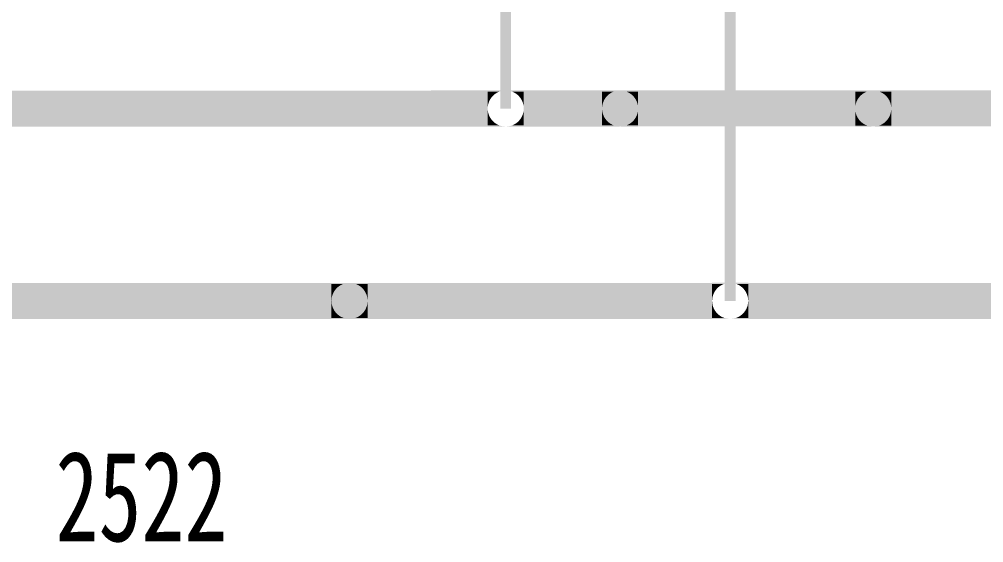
# Model space of a CAD drawing. Header units: millimetres. Extents: x 10667 to 23854, y -3427 to -2899.
# Drawn here: x 21163.2 to 21216.6, y -3188.5 to -3159.5 of the extents above; entities that cross this region are included whole.
import ezdxf

# ---------------------------------------------------------------- set-up
doc = ezdxf.new("R2010")
doc.units = ezdxf.units.MM
doc.header["$LTSCALE"] = 10
doc.layers.add('设备编号', color=2, linetype='Continuous')
doc.layers.add('连 接 线', color=1, linetype='Continuous')
doc.styles.add('HZ', font='SimSun.ttf', dxfattribs={"width": 0.7})

msp = doc.modelspace()

# ---------------------------------------------------------------- linework, layer by layer
at = {"layer": '连 接 线'}
for points, const_width in [([(21202.56983526073, -3135.679691371405), (21202.56983525246, -3175.070479815826)], 0.6), ([(21190.12883420847, -3164.410232647055), (21190.12883420847, -3142.739919232992)], 0.6), ([(21189.12883420847, -3164.411154829985), (21150.94795646618, -3164.417764341402)], 2), ([(21191.12885353561, -3164.408923656677), (21195.46953697178, -3164.409082375053)], 2), ([(21239.81549713669, -3164.403296667112), (21193.53372022401, -3164.406209142659)], 2), ([(21189.03360096438, -3175.071256824961), (21125.93052725481, -3175.071256824961)], 2), ([(21180.47903574621, -3175.071256824961), (21178.12985225643, -3175.071256824961)], 2), ([(21201.56983525248, -3175.071256824962), (21182.46003819731, -3175.071256824961)], 2), ([(21254.81551484912, -3175.067580118357), (21203.56983525248, -3175.071114796634)], 2)]:
    msp.add_lwpolyline(points, dxfattribs=dict(at, const_width=const_width))
for points in [[(21189.12883420847, -3163.413171622878), (21190.04167846572, -3163.413171622878), (21189.12883420847, -3163.409366320969), (21190.12883420847, -3163.409366320969)], [(21189.12883420847, -3163.409366320969), (21190.12883420847, -3163.409366320969), (21189.12883420847, -3163.413171622878), (21190.21598995122, -3163.413171622878)], [(21189.12883420847, -3163.424558567957), (21189.95518603081, -3163.424558567957), (21189.12883420847, -3163.413171622878), (21190.04167846572, -3163.413171622878)], [(21189.12883420847, -3163.413171622878), (21190.21598995122, -3163.413171622878), (21189.12883420847, -3163.424558567957), (21190.30248238614, -3163.424558567957)], [(21189.12883420847, -3163.44344049468), (21189.87001516337, -3163.44344049468), (21189.12883420847, -3163.424558567957), (21189.95518603081, -3163.424558567957)], [(21189.12883420847, -3163.469673700184), (21189.78681406515, -3163.469673700184), (21189.12883420847, -3163.44344049468), (21189.87001516337, -3163.44344049468)], [(21189.12883420847, -3163.503058533933), (21189.70621594673, -3163.503058533933), (21189.12883420847, -3163.469673700184), (21189.78681406515, -3163.469673700184)], [(21189.12883420847, -3163.543340917185), (21189.62883420847, -3163.543340917185), (21189.12883420847, -3163.503058533933), (21189.70621594673, -3163.503058533933)], [(21189.12883420847, -3163.59021427668), (21189.55525777212, -3163.59021427668), (21189.12883420847, -3163.543340917185), (21189.62883420847, -3163.543340917185)], [(21189.12883420847, -3163.643321877851), (21189.48604659878, -3163.643321877851), (21189.12883420847, -3163.59021427668), (21189.55525777212, -3163.59021427668)], [(21189.12883420847, -3163.702259539783), (21189.42172742729, -3163.702259539783), (21189.12883420847, -3163.643321877851), (21189.48604659878, -3163.643321877851)], [(21189.12883420847, -3163.766578711283), (21189.36278976535, -3163.766578711283), (21189.12883420847, -3163.702259539783), (21189.42172742729, -3163.702259539783)], [(21189.12883420847, -3163.835789884618), (21189.30968216418, -3163.835789884618), (21189.12883420847, -3163.766578711283), (21189.36278976535, -3163.766578711283)], [(21189.12883420847, -3163.909366320969), (21189.26280880469, -3163.909366320969), (21189.12883420847, -3163.835789884618), (21189.30968216418, -3163.835789884618)], [(21190.21598995122, -3163.413171622878), (21191.12883420847, -3163.413171622878), (21190.12883420847, -3163.409366320969), (21191.12883420847, -3163.409366320969)], [(21190.30248238614, -3163.424558567957), (21191.12883420847, -3163.424558567957), (21190.21598995122, -3163.413171622878), (21191.12883420847, -3163.413171622878)], [(21190.38765325357, -3163.44344049468), (21191.12883420847, -3163.44344049468), (21190.30248238614, -3163.424558567957), (21191.12883420847, -3163.424558567957)], [(21190.4708543518, -3163.469673700184), (21191.12883420847, -3163.469673700184), (21190.38765325357, -3163.44344049468), (21191.12883420847, -3163.44344049468)], [(21190.55145247021, -3163.503058533933), (21191.12883420847, -3163.503058533933), (21190.4708543518, -3163.469673700184), (21191.12883420847, -3163.469673700184)], [(21190.62883420847, -3163.543340917185), (21191.12883420847, -3163.543340917185), (21190.55145247021, -3163.503058533933), (21191.12883420847, -3163.503058533933)], [(21190.70241064482, -3163.59021427668), (21191.12883420847, -3163.59021427668), (21190.62883420847, -3163.543340917185), (21191.12883420847, -3163.543340917185)], [(21190.77162181816, -3163.643321877851), (21191.12883420847, -3163.643321877851), (21190.70241064482, -3163.59021427668), (21191.12883420847, -3163.59021427668)], [(21190.83594098966, -3163.702259539783), (21191.12883420847, -3163.702259539783), (21190.77162181816, -3163.643321877851), (21191.12883420847, -3163.643321877851)], [(21190.89487865159, -3163.766578711283), (21191.12883420847, -3163.766578711283), (21190.83594098966, -3163.702259539783), (21191.12883420847, -3163.702259539783)], [(21190.94798625276, -3163.835789884618), (21191.12883420847, -3163.835789884618), (21190.89487865159, -3163.766578711283), (21191.12883420847, -3163.766578711283)], [(21190.99485961226, -3163.909366320969), (21191.12883420847, -3163.909366320969), (21190.94798625276, -3163.835789884618), (21191.12883420847, -3163.835789884618)], [(21195.46953697178, -3163.407906468837), (21196.46953697178, -3163.407906468837), (21195.46953697178, -3163.411711770745), (21196.55669271453, -3163.411711770745)], [(21195.46953697178, -3163.411711770745), (21196.38238122904, -3163.411711770745), (21195.46953697178, -3163.407906468837), (21196.46953697178, -3163.407906468837)], [(21195.46953697178, -3163.411711770745), (21196.55669271453, -3163.411711770745), (21195.46953697178, -3163.423098715825), (21196.64318514945, -3163.423098715825)], [(21195.46953697178, -3163.423098715825), (21196.29588879412, -3163.423098715825), (21195.46953697178, -3163.411711770745), (21196.38238122904, -3163.411711770745)], [(21195.46953697178, -3163.441980642548), (21196.21071792668, -3163.441980642548), (21195.46953697178, -3163.423098715825), (21196.29588879412, -3163.423098715825)], [(21195.46953697178, -3163.468213848051), (21196.12751682846, -3163.468213848051), (21195.46953697178, -3163.441980642548), (21196.21071792668, -3163.441980642548)], [(21195.46953697178, -3163.5015986818), (21196.04691871004, -3163.5015986818), (21195.46953697178, -3163.468213848051), (21196.12751682846, -3163.468213848051)], [(21195.46953697178, -3163.541881065053), (21195.96953697178, -3163.541881065053), (21195.46953697178, -3163.5015986818), (21196.04691871004, -3163.5015986818)], [(21195.46953697178, -3163.588754424548), (21195.89596053543, -3163.588754424548), (21195.46953697178, -3163.541881065053), (21195.96953697178, -3163.541881065053)], [(21195.46953697178, -3163.641862025718), (21195.8267493621, -3163.641862025718), (21195.46953697178, -3163.588754424548), (21195.89596053543, -3163.588754424548)], [(21195.46953697178, -3163.70079968765), (21195.7624301906, -3163.70079968765), (21195.46953697178, -3163.641862025718), (21195.8267493621, -3163.641862025718)], [(21195.46953697178, -3163.76511885915), (21195.70349252866, -3163.76511885915), (21195.46953697178, -3163.70079968765), (21195.7624301906, -3163.70079968765)], [(21195.46953697178, -3163.834330032486), (21195.6503849275, -3163.834330032486), (21195.46953697178, -3163.76511885915), (21195.70349252866, -3163.76511885915)], [(21195.46953697178, -3163.907906468837), (21195.603511568, -3163.907906468837), (21195.46953697178, -3163.834330032486), (21195.6503849275, -3163.834330032486)], [(21196.55669271453, -3163.411711770745), (21197.46953697178, -3163.411711770745), (21196.46953697178, -3163.407906468837), (21197.46953697178, -3163.407906468837)], [(21196.64318514945, -3163.423098715825), (21197.46953697178, -3163.423098715825), (21196.55669271453, -3163.411711770745), (21197.46953697178, -3163.411711770745)], [(21196.72835601689, -3163.441980642548), (21197.46953697178, -3163.441980642548), (21196.64318514945, -3163.423098715825), (21197.46953697178, -3163.423098715825)], [(21196.81155711511, -3163.468213848051), (21197.46953697178, -3163.468213848051), (21196.72835601689, -3163.441980642548), (21197.46953697178, -3163.441980642548)], [(21196.89215523352, -3163.5015986818), (21197.46953697178, -3163.5015986818), (21196.81155711511, -3163.468213848051), (21197.46953697178, -3163.468213848051)], [(21196.96953697178, -3163.541881065053), (21197.46953697178, -3163.541881065053), (21196.89215523352, -3163.5015986818), (21197.46953697178, -3163.5015986818)], [(21197.04311340813, -3163.588754424548), (21197.46953697178, -3163.588754424548), (21196.96953697178, -3163.541881065053), (21197.46953697178, -3163.541881065053)], [(21197.11232458147, -3163.641862025718), (21197.46953697178, -3163.641862025718), (21197.04311340813, -3163.588754424548), (21197.46953697178, -3163.588754424548)], [(21197.17664375297, -3163.70079968765), (21197.46953697178, -3163.70079968765), (21197.11232458147, -3163.641862025718), (21197.46953697178, -3163.641862025718)], [(21197.2355814149, -3163.76511885915), (21197.46953697178, -3163.76511885915), (21197.17664375297, -3163.70079968765), (21197.46953697178, -3163.70079968765)], [(21197.28868901607, -3163.834330032486), (21197.46953697178, -3163.834330032486), (21197.2355814149, -3163.76511885915), (21197.46953697178, -3163.76511885915)], [(21197.33556237557, -3163.907906468837), (21197.46953697178, -3163.907906468837), (21197.28868901607, -3163.834330032486), (21197.46953697178, -3163.834330032486)], [(21209.49965159131, -3163.41553172326), (21210.41249584856, -3163.41553172326), (21209.49965159131, -3163.411726421351), (21210.49965159131, -3163.411726421351)], [(21209.49965159131, -3163.42691866834), (21210.32600341364, -3163.42691866834), (21209.49965159131, -3163.41553172326), (21210.41249584856, -3163.41553172326)], [(21209.49965159131, -3163.445800595062), (21210.24083254621, -3163.445800595062), (21209.49965159131, -3163.42691866834), (21210.32600341364, -3163.42691866834)], [(21209.49965159131, -3163.472033800565), (21210.15763144798, -3163.472033800565), (21209.49965159131, -3163.445800595062), (21210.24083254621, -3163.445800595062)], [(21209.49965159131, -3163.505418634315), (21210.07703332957, -3163.505418634315), (21209.49965159131, -3163.472033800565), (21210.15763144798, -3163.472033800565)], [(21209.49965159131, -3163.545701017567), (21209.99965159131, -3163.545701017567), (21209.49965159131, -3163.505418634315), (21210.07703332957, -3163.505418634315)], [(21209.49965159131, -3163.592574377063), (21209.92607515496, -3163.592574377063), (21209.49965159131, -3163.545701017567), (21209.99965159131, -3163.545701017567)], [(21209.49965159131, -3163.645681978232), (21209.85686398162, -3163.645681978232), (21209.49965159131, -3163.592574377063), (21209.92607515496, -3163.592574377063)], [(21209.49965159131, -3163.704619640165), (21209.79254481012, -3163.704619640165), (21209.49965159131, -3163.645681978232), (21209.85686398162, -3163.645681978232)], [(21209.49965159131, -3163.768938811665), (21209.73360714819, -3163.768938811665), (21209.49965159131, -3163.704619640165), (21209.79254481012, -3163.704619640165)], [(21209.49965159131, -3163.838149985001), (21209.68049954702, -3163.838149985001), (21209.49965159131, -3163.768938811665), (21209.73360714819, -3163.768938811665)], [(21209.49965159131, -3163.911726421351), (21209.63362618753, -3163.911726421351), (21209.49965159131, -3163.838149985001), (21209.68049954702, -3163.838149985001)], [(21210.49965159131, -3163.411726421351), (21211.49965159131, -3163.411726421351), (21210.58680733405, -3163.41553172326), (21211.49965159131, -3163.41553172326)], [(21210.58680733405, -3163.41553172326), (21211.49965159131, -3163.41553172326), (21210.67329976898, -3163.42691866834), (21211.49965159131, -3163.42691866834)], [(21210.67329976898, -3163.42691866834), (21211.49965159131, -3163.42691866834), (21210.75847063641, -3163.445800595062), (21211.49965159131, -3163.445800595062)], [(21210.75847063641, -3163.445800595062), (21211.49965159131, -3163.445800595062), (21210.84167173463, -3163.472033800565), (21211.49965159131, -3163.472033800565)], [(21210.84167173463, -3163.472033800565), (21211.49965159131, -3163.472033800565), (21210.92226985305, -3163.505418634315), (21211.49965159131, -3163.505418634315)], [(21210.92226985305, -3163.505418634315), (21211.49965159131, -3163.505418634315), (21210.99965159131, -3163.545701017567), (21211.49965159131, -3163.545701017567)], [(21210.99965159131, -3163.545701017567), (21211.49965159131, -3163.545701017567), (21211.07322802766, -3163.592574377063), (21211.49965159131, -3163.592574377063)], [(21211.07322802766, -3163.592574377063), (21211.49965159131, -3163.592574377063), (21211.14243920099, -3163.645681978232), (21211.49965159131, -3163.645681978232)], [(21211.14243920099, -3163.645681978232), (21211.49965159131, -3163.645681978232), (21211.20675837249, -3163.704619640165), (21211.49965159131, -3163.704619640165)], [(21211.20675837249, -3163.704619640165), (21211.49965159131, -3163.704619640165), (21211.26569603442, -3163.768938811665), (21211.49965159131, -3163.768938811665)], [(21211.26569603442, -3163.768938811665), (21211.49965159131, -3163.768938811665), (21211.3188036356, -3163.838149985001), (21211.49965159131, -3163.838149985001)], [(21211.3188036356, -3163.838149985001), (21211.49965159131, -3163.838149985001), (21211.36567699509, -3163.911726421351), (21211.49965159131, -3163.911726421351)], [(21189.12883420847, -3163.986748059229), (21189.22252642144, -3163.986748059229), (21189.12883420847, -3163.909366320969), (21189.26280880469, -3163.909366320969)], [(21189.12883420847, -3164.067346177644), (21189.18914158769, -3164.067346177644), (21189.12883420847, -3163.986748059229), (21189.22252642144, -3163.986748059229)], [(21189.12883420847, -3164.150547275867), (21189.16290838218, -3164.150547275867), (21189.12883420847, -3164.067346177644), (21189.18914158769, -3164.067346177644)], [(21189.12883420847, -3164.235718143302), (21189.14402645546, -3164.235718143302), (21189.12883420847, -3164.150547275867), (21189.16290838218, -3164.150547275867)], [(21189.12883420847, -3164.322210578222), (21189.13263951038, -3164.322210578222), (21189.12883420847, -3164.235718143302), (21189.14402645546, -3164.235718143302)], [(21189.12883420847, -3164.409366320969), (21189.12883420847, -3164.409366320969), (21189.12883420847, -3164.322210578222), (21189.13263951038, -3164.322210578222)], [(21191.03514199551, -3163.986748059229), (21191.12883420847, -3163.986748059229), (21190.99485961226, -3163.909366320969), (21191.12883420847, -3163.909366320969)], [(21191.06852682926, -3164.067346177644), (21191.12883420847, -3164.067346177644), (21191.03514199551, -3163.986748059229), (21191.12883420847, -3163.986748059229)], [(21191.09476003476, -3164.150547275867), (21191.12883420847, -3164.150547275867), (21191.06852682926, -3164.067346177644), (21191.12883420847, -3164.067346177644)], [(21191.11364196148, -3164.235718143302), (21191.12883420847, -3164.235718143302), (21191.09476003476, -3164.150547275867), (21191.12883420847, -3164.150547275867)], [(21191.12502890656, -3164.322210578222), (21191.12883420847, -3164.322210578222), (21191.11364196148, -3164.235718143302), (21191.12883420847, -3164.235718143302)], [(21191.12883420847, -3164.409366320969), (21191.12883420847, -3164.409366320969), (21191.12502890656, -3164.322210578222), (21191.12883420847, -3164.322210578222)], [(21195.46953697178, -3163.985288207096), (21195.56322918475, -3163.985288207096), (21195.46953697178, -3163.907906468837), (21195.603511568, -3163.907906468837)], [(21195.46953697178, -3164.065886325511), (21195.529844351, -3164.065886325511), (21195.46953697178, -3163.985288207096), (21195.56322918475, -3163.985288207096)], [(21195.46953697178, -3164.149087423734), (21195.50361114549, -3164.149087423734), (21195.46953697178, -3164.065886325511), (21195.529844351, -3164.065886325511)], [(21195.46953697178, -3164.23425829117), (21195.48472921877, -3164.23425829117), (21195.46953697178, -3164.149087423734), (21195.50361114549, -3164.149087423734)], [(21195.46953697178, -3164.320750726089), (21195.47334227369, -3164.320750726089), (21195.46953697178, -3164.23425829117), (21195.48472921877, -3164.23425829117)], [(21195.46953697178, -3164.407906468837), (21195.46953697178, -3164.407906468837), (21195.46953697178, -3164.320750726089), (21195.47334227369, -3164.320750726089)], [(21197.37584475882, -3163.985288207096), (21197.46953697178, -3163.985288207096), (21197.33556237557, -3163.907906468837), (21197.46953697178, -3163.907906468837)], [(21197.40922959257, -3164.065886325511), (21197.46953697178, -3164.065886325511), (21197.37584475882, -3163.985288207096), (21197.46953697178, -3163.985288207096)], [(21197.43546279807, -3164.149087423734), (21197.46953697178, -3164.149087423734), (21197.40922959257, -3164.065886325511), (21197.46953697178, -3164.065886325511)], [(21197.4543447248, -3164.23425829117), (21197.46953697178, -3164.23425829117), (21197.43546279807, -3164.149087423734), (21197.46953697178, -3164.149087423734)], [(21197.46573166988, -3164.320750726089), (21197.46953697178, -3164.320750726089), (21197.4543447248, -3164.23425829117), (21197.46953697178, -3164.23425829117)], [(21197.46953697178, -3164.407906468837), (21197.46953697178, -3164.407906468837), (21197.46573166988, -3164.320750726089), (21197.46953697178, -3164.320750726089)], [(21209.49965159131, -3163.989108159611), (21209.59334380427, -3163.989108159611), (21209.49965159131, -3163.911726421351), (21209.63362618753, -3163.911726421351)], [(21209.49965159131, -3164.069706278026), (21209.55995897052, -3164.069706278026), (21209.49965159131, -3163.989108159611), (21209.59334380427, -3163.989108159611)], [(21209.49965159131, -3164.152907376249), (21209.53372576502, -3164.152907376249), (21209.49965159131, -3164.069706278026), (21209.55995897052, -3164.069706278026)], [(21209.49965159131, -3164.238078243685), (21209.5148438383, -3164.238078243685), (21209.49965159131, -3164.152907376249), (21209.53372576502, -3164.152907376249)], [(21209.49965159131, -3164.324570678604), (21209.50345689322, -3164.324570678604), (21209.49965159131, -3164.238078243685), (21209.5148438383, -3164.238078243685)], [(21209.49965159131, -3164.411726421351), (21209.49965159131, -3164.411726421351), (21209.49965159131, -3164.324570678604), (21209.50345689322, -3164.324570678604)], [(21211.36567699509, -3163.911726421351), (21211.49965159131, -3163.911726421351), (21211.40595937835, -3163.989108159611), (21211.49965159131, -3163.989108159611)], [(21211.40595937835, -3163.989108159611), (21211.49965159131, -3163.989108159611), (21211.43934421209, -3164.069706278026), (21211.49965159131, -3164.069706278026)], [(21211.43934421209, -3164.069706278026), (21211.49965159131, -3164.069706278026), (21211.4655774176, -3164.152907376249), (21211.49965159131, -3164.152907376249)], [(21211.4655774176, -3164.152907376249), (21211.49965159131, -3164.152907376249), (21211.48445934432, -3164.238078243685), (21211.49965159131, -3164.238078243685)], [(21211.48445934432, -3164.238078243685), (21211.49965159131, -3164.238078243685), (21211.4958462894, -3164.324570678604), (21211.49965159131, -3164.324570678604)], [(21211.4958462894, -3164.324570678604), (21211.49965159131, -3164.324570678604), (21211.49965159131, -3164.411726421351)], [(21189.12883420847, -3164.409366320969), (21189.12883420847, -3164.409366320969), (21189.12883420847, -3164.496522063717), (21189.13263951038, -3164.496522063717)], [(21189.12883420847, -3164.496522063717), (21189.13263951038, -3164.496522063717), (21189.12883420847, -3164.583014498636), (21189.14402645546, -3164.583014498636)], [(21189.12883420847, -3164.583014498636), (21189.14402645546, -3164.583014498636), (21189.12883420847, -3164.668185366072), (21189.16290838218, -3164.668185366072)], [(21189.12883420847, -3164.668185366072), (21189.16290838218, -3164.668185366072), (21189.12883420847, -3164.751386464295), (21189.18914158769, -3164.751386464295)], [(21189.12883420847, -3164.751386464295), (21189.18914158769, -3164.751386464295), (21189.12883420847, -3164.83198458271), (21189.22252642144, -3164.83198458271)], [(21189.12883420847, -3164.83198458271), (21189.22252642144, -3164.83198458271), (21189.12883420847, -3164.909366320969), (21189.26280880469, -3164.909366320969)], [(21189.12883420847, -3164.909366320969), (21189.26280880469, -3164.909366320969), (21189.12883420847, -3164.98294275732), (21189.30968216418, -3164.98294275732)], [(21190.94798625276, -3164.98294275732), (21191.12883420847, -3164.98294275732), (21190.99485961226, -3164.909366320969), (21191.12883420847, -3164.909366320969)], [(21190.99485961226, -3164.909366320969), (21191.12883420847, -3164.909366320969), (21191.03514199551, -3164.83198458271), (21191.12883420847, -3164.83198458271)], [(21191.03514199551, -3164.83198458271), (21191.12883420847, -3164.83198458271), (21191.06852682926, -3164.751386464295), (21191.12883420847, -3164.751386464295)], [(21191.06852682926, -3164.751386464295), (21191.12883420847, -3164.751386464295), (21191.09476003476, -3164.668185366072), (21191.12883420847, -3164.668185366072)], [(21191.09476003476, -3164.668185366072), (21191.12883420847, -3164.668185366072), (21191.11364196148, -3164.583014498636), (21191.12883420847, -3164.583014498636)], [(21191.11364196148, -3164.583014498636), (21191.12883420847, -3164.583014498636), (21191.12502890656, -3164.496522063717), (21191.12883420847, -3164.496522063717)], [(21191.12502890656, -3164.496522063717), (21191.12883420847, -3164.496522063717), (21191.12883420847, -3164.409366320969)], [(21195.46953697178, -3164.407906468837), (21195.46953697178, -3164.407906468837), (21195.46953697178, -3164.495062211585), (21195.47334227369, -3164.495062211585)], [(21195.46953697178, -3164.495062211585), (21195.47334227369, -3164.495062211585), (21195.46953697178, -3164.581554646504), (21195.48472921877, -3164.581554646504)], [(21195.46953697178, -3164.581554646504), (21195.48472921877, -3164.581554646504), (21195.46953697178, -3164.66672551394), (21195.50361114549, -3164.66672551394)], [(21195.46953697178, -3164.66672551394), (21195.50361114549, -3164.66672551394), (21195.46953697178, -3164.749926612163), (21195.529844351, -3164.749926612163)], [(21195.46953697178, -3164.749926612163), (21195.529844351, -3164.749926612163), (21195.46953697178, -3164.830524730578), (21195.56322918475, -3164.830524730578)], [(21195.46953697178, -3164.830524730578), (21195.56322918475, -3164.830524730578), (21195.46953697178, -3164.907906468837), (21195.603511568, -3164.907906468837)], [(21195.46953697178, -3164.907906468837), (21195.603511568, -3164.907906468837), (21195.46953697178, -3164.981482905188), (21195.6503849275, -3164.981482905188)], [(21197.28868901607, -3164.981482905188), (21197.46953697178, -3164.981482905188), (21197.33556237557, -3164.907906468837), (21197.46953697178, -3164.907906468837)], [(21197.33556237557, -3164.907906468837), (21197.46953697178, -3164.907906468837), (21197.37584475882, -3164.830524730578), (21197.46953697178, -3164.830524730578)], [(21197.37584475882, -3164.830524730578), (21197.46953697178, -3164.830524730578), (21197.40922959257, -3164.749926612163), (21197.46953697178, -3164.749926612163)], [(21197.40922959257, -3164.749926612163), (21197.46953697178, -3164.749926612163), (21197.43546279807, -3164.66672551394), (21197.46953697178, -3164.66672551394)], [(21197.43546279807, -3164.66672551394), (21197.46953697178, -3164.66672551394), (21197.4543447248, -3164.581554646504), (21197.46953697178, -3164.581554646504)], [(21197.4543447248, -3164.581554646504), (21197.46953697178, -3164.581554646504), (21197.46573166988, -3164.495062211585), (21197.46953697178, -3164.495062211585)], [(21197.46573166988, -3164.495062211585), (21197.46953697178, -3164.495062211585), (21197.46953697178, -3164.407906468837)], [(21209.49965159131, -3164.411726421351), (21209.49965159131, -3164.411726421351), (21209.49965159131, -3164.498882164099), (21209.50345689322, -3164.498882164099)], [(21209.49965159131, -3164.498882164099), (21209.50345689322, -3164.498882164099), (21209.49965159131, -3164.585374599018), (21209.5148438383, -3164.585374599018)], [(21209.49965159131, -3164.585374599018), (21209.5148438383, -3164.585374599018), (21209.49965159131, -3164.670545466454), (21209.53372576502, -3164.670545466454)], [(21209.49965159131, -3164.670545466454), (21209.53372576502, -3164.670545466454), (21209.49965159131, -3164.753746564677), (21209.55995897052, -3164.753746564677)], [(21209.49965159131, -3164.753746564677), (21209.55995897052, -3164.753746564677), (21209.49965159131, -3164.834344683092), (21209.59334380427, -3164.834344683092)], [(21209.49965159131, -3164.834344683092), (21209.59334380427, -3164.834344683092), (21209.49965159131, -3164.911726421351), (21209.63362618753, -3164.911726421351)], [(21209.49965159131, -3164.911726421351), (21209.63362618753, -3164.911726421351), (21209.49965159131, -3164.985302857703), (21209.68049954702, -3164.985302857703)], [(21211.3188036356, -3164.985302857703), (21211.49965159131, -3164.985302857703), (21211.36567699509, -3164.911726421351), (21211.49965159131, -3164.911726421351)], [(21211.36567699509, -3164.911726421351), (21211.49965159131, -3164.911726421351), (21211.40595937835, -3164.834344683092), (21211.49965159131, -3164.834344683092)], [(21211.40595937835, -3164.834344683092), (21211.49965159131, -3164.834344683092), (21211.43934421209, -3164.753746564677), (21211.49965159131, -3164.753746564677)], [(21211.43934421209, -3164.753746564677), (21211.49965159131, -3164.753746564677), (21211.4655774176, -3164.670545466454), (21211.49965159131, -3164.670545466454)], [(21211.4655774176, -3164.670545466454), (21211.49965159131, -3164.670545466454), (21211.48445934432, -3164.585374599018), (21211.49965159131, -3164.585374599018)], [(21211.48445934432, -3164.585374599018), (21211.49965159131, -3164.585374599018), (21211.4958462894, -3164.498882164099), (21211.49965159131, -3164.498882164099)], [(21211.4958462894, -3164.498882164099), (21211.49965159131, -3164.498882164099), (21211.49965159131, -3164.411726421351)], [(21189.12883420847, -3164.98294275732), (21189.30968216418, -3164.98294275732), (21189.12883420847, -3165.052153930656), (21189.36278976535, -3165.052153930656)], [(21189.12883420847, -3165.052153930656), (21189.36278976535, -3165.052153930656), (21189.12883420847, -3165.116473102156), (21189.42172742729, -3165.116473102156)], [(21189.12883420847, -3165.116473102156), (21189.42172742729, -3165.116473102156), (21189.12883420847, -3165.175410764089), (21189.48604659878, -3165.175410764089)], [(21189.12883420847, -3165.175410764089), (21189.48604659878, -3165.175410764089), (21189.12883420847, -3165.228518365258), (21189.55525777212, -3165.228518365258)], [(21189.12883420847, -3165.228518365258), (21189.55525777212, -3165.228518365258), (21189.12883420847, -3165.275391724754), (21189.62883420847, -3165.275391724754)], [(21189.12883420847, -3165.275391724754), (21189.62883420847, -3165.275391724754), (21189.12883420847, -3165.315674108006), (21189.70621594673, -3165.315674108006)], [(21189.12883420847, -3165.315674108006), (21189.70621594673, -3165.315674108006), (21189.12883420847, -3165.349058941756), (21189.78681406515, -3165.349058941756)], [(21189.12883420847, -3165.349058941756), (21189.78681406515, -3165.349058941756), (21189.12883420847, -3165.375292147258), (21189.87001516337, -3165.375292147258)], [(21189.12883420847, -3165.375292147258), (21189.87001516337, -3165.375292147258), (21189.12883420847, -3165.394174073982), (21189.95518603081, -3165.394174073982)], [(21189.12883420847, -3165.394174073982), (21189.95518603081, -3165.394174073982), (21189.12883420847, -3165.405561019061), (21190.04167846572, -3165.405561019061)], [(21189.12883420847, -3165.405561019061), (21190.04167846572, -3165.405561019061), (21189.12883420847, -3165.409366320969), (21190.12883420847, -3165.409366320969)], [(21190.12883420847, -3165.409366320969), (21191.12883420847, -3165.409366320969), (21190.21598995122, -3165.405561019061), (21191.12883420847, -3165.405561019061)], [(21190.21598995122, -3165.405561019061), (21191.12883420847, -3165.405561019061), (21190.30248238614, -3165.394174073982), (21191.12883420847, -3165.394174073982)], [(21190.30248238614, -3165.394174073982), (21191.12883420847, -3165.394174073982), (21190.38765325357, -3165.375292147258), (21191.12883420847, -3165.375292147258)], [(21190.38765325357, -3165.375292147258), (21191.12883420847, -3165.375292147258), (21190.4708543518, -3165.349058941756), (21191.12883420847, -3165.349058941756)], [(21190.4708543518, -3165.349058941756), (21191.12883420847, -3165.349058941756), (21190.55145247021, -3165.315674108006), (21191.12883420847, -3165.315674108006)], [(21190.55145247021, -3165.315674108006), (21191.12883420847, -3165.315674108006), (21190.62883420847, -3165.275391724754), (21191.12883420847, -3165.275391724754)], [(21190.62883420847, -3165.275391724754), (21191.12883420847, -3165.275391724754), (21190.70241064482, -3165.228518365258), (21191.12883420847, -3165.228518365258)], [(21190.70241064482, -3165.228518365258), (21191.12883420847, -3165.228518365258), (21190.77162181816, -3165.175410764089), (21191.12883420847, -3165.175410764089)], [(21190.77162181816, -3165.175410764089), (21191.12883420847, -3165.175410764089), (21190.83594098966, -3165.116473102156), (21191.12883420847, -3165.116473102156)], [(21190.83594098966, -3165.116473102156), (21191.12883420847, -3165.116473102156), (21190.89487865159, -3165.052153930656), (21191.12883420847, -3165.052153930656)], [(21190.89487865159, -3165.052153930656), (21191.12883420847, -3165.052153930656), (21190.94798625276, -3164.98294275732), (21191.12883420847, -3164.98294275732)], [(21195.46953697178, -3164.981482905188), (21195.6503849275, -3164.981482905188), (21195.46953697178, -3165.050694078524), (21195.70349252866, -3165.050694078524)], [(21195.46953697178, -3165.050694078524), (21195.70349252866, -3165.050694078524), (21195.46953697178, -3165.115013250023), (21195.7624301906, -3165.115013250023)], [(21195.46953697178, -3165.115013250023), (21195.7624301906, -3165.115013250023), (21195.46953697178, -3165.173950911956), (21195.8267493621, -3165.173950911956)], [(21195.46953697178, -3165.173950911956), (21195.8267493621, -3165.173950911956), (21195.46953697178, -3165.227058513126), (21195.89596053543, -3165.227058513126)], [(21195.46953697178, -3165.227058513126), (21195.89596053543, -3165.227058513126), (21195.46953697178, -3165.273931872622), (21195.96953697178, -3165.273931872622)], [(21195.46953697178, -3165.273931872622), (21195.96953697178, -3165.273931872622), (21195.46953697178, -3165.314214255874), (21196.04691871004, -3165.314214255874)], [(21195.46953697178, -3165.314214255874), (21196.04691871004, -3165.314214255874), (21195.46953697178, -3165.347599089623), (21196.12751682846, -3165.347599089623)], [(21195.46953697178, -3165.347599089623), (21196.12751682846, -3165.347599089623), (21195.46953697178, -3165.373832295126), (21196.21071792668, -3165.373832295126)], [(21195.46953697178, -3165.373832295126), (21196.21071792668, -3165.373832295126), (21195.46953697178, -3165.392714221849), (21196.29588879412, -3165.392714221849)], [(21195.46953697178, -3165.392714221849), (21196.29588879412, -3165.392714221849), (21195.46953697178, -3165.404101166929), (21196.38238122904, -3165.404101166929)], [(21195.46953697178, -3165.404101166929), (21196.38238122904, -3165.404101166929), (21195.46953697178, -3165.407906468837), (21196.46953697178, -3165.407906468837)], [(21196.46953697178, -3165.407906468837), (21197.46953697178, -3165.407906468837), (21196.55669271453, -3165.404101166929), (21197.46953697178, -3165.404101166929)], [(21196.55669271453, -3165.404101166929), (21197.46953697178, -3165.404101166929), (21196.64318514945, -3165.392714221849), (21197.46953697178, -3165.392714221849)], [(21196.64318514945, -3165.392714221849), (21197.46953697178, -3165.392714221849), (21196.72835601689, -3165.373832295126), (21197.46953697178, -3165.373832295126)], [(21196.72835601689, -3165.373832295126), (21197.46953697178, -3165.373832295126), (21196.81155711511, -3165.347599089623), (21197.46953697178, -3165.347599089623)], [(21196.81155711511, -3165.347599089623), (21197.46953697178, -3165.347599089623), (21196.89215523352, -3165.314214255874), (21197.46953697178, -3165.314214255874)], [(21196.89215523352, -3165.314214255874), (21197.46953697178, -3165.314214255874), (21196.96953697178, -3165.273931872622), (21197.46953697178, -3165.273931872622)], [(21196.96953697178, -3165.273931872622), (21197.46953697178, -3165.273931872622), (21197.04311340813, -3165.227058513126), (21197.46953697178, -3165.227058513126)], [(21197.04311340813, -3165.227058513126), (21197.46953697178, -3165.227058513126), (21197.11232458147, -3165.173950911956), (21197.46953697178, -3165.173950911956)], [(21197.11232458147, -3165.173950911956), (21197.46953697178, -3165.173950911956), (21197.17664375297, -3165.115013250023), (21197.46953697178, -3165.115013250023)], [(21197.17664375297, -3165.115013250023), (21197.46953697178, -3165.115013250023), (21197.2355814149, -3165.050694078524), (21197.46953697178, -3165.050694078524)], [(21197.2355814149, -3165.050694078524), (21197.46953697178, -3165.050694078524), (21197.28868901607, -3164.981482905188), (21197.46953697178, -3164.981482905188)], [(21209.49965159131, -3164.985302857703), (21209.68049954702, -3164.985302857703), (21209.49965159131, -3165.054514031038), (21209.73360714819, -3165.054514031038)], [(21209.49965159131, -3165.054514031038), (21209.73360714819, -3165.054514031038), (21209.49965159131, -3165.118833202538), (21209.79254481012, -3165.118833202538)], [(21209.49965159131, -3165.118833202538), (21209.79254481012, -3165.118833202538), (21209.49965159131, -3165.17777086447), (21209.85686398162, -3165.17777086447)], [(21209.49965159131, -3165.17777086447), (21209.85686398162, -3165.17777086447), (21209.49965159131, -3165.230878465641), (21209.92607515496, -3165.230878465641)], [(21209.49965159131, -3165.230878465641), (21209.92607515496, -3165.230878465641), (21209.49965159131, -3165.277751825136), (21209.99965159131, -3165.277751825136)], [(21209.49965159131, -3165.277751825136), (21209.99965159131, -3165.277751825136), (21209.49965159131, -3165.318034208388), (21210.07703332957, -3165.318034208388)], [(21209.49965159131, -3165.318034208388), (21210.07703332957, -3165.318034208388), (21209.49965159131, -3165.351419042137), (21210.15763144798, -3165.351419042137)], [(21209.49965159131, -3165.351419042137), (21210.15763144798, -3165.351419042137), (21209.49965159131, -3165.377652247641), (21210.24083254621, -3165.377652247641)], [(21209.49965159131, -3165.377652247641), (21210.24083254621, -3165.377652247641), (21209.49965159131, -3165.396534174364), (21210.32600341364, -3165.396534174364)], [(21209.49965159131, -3165.396534174364), (21210.32600341364, -3165.396534174364), (21209.49965159131, -3165.407921119443), (21210.41249584856, -3165.407921119443)], [(21209.49965159131, -3165.407921119443), (21210.41249584856, -3165.407921119443), (21209.49965159131, -3165.411726421351), (21210.49965159131, -3165.411726421351)], [(21210.49965159131, -3165.411726421351), (21211.49965159131, -3165.411726421351), (21210.58680733405, -3165.407921119443), (21211.49965159131, -3165.407921119443)], [(21210.58680733405, -3165.407921119443), (21211.49965159131, -3165.407921119443), (21210.67329976898, -3165.396534174364), (21211.49965159131, -3165.396534174364)], [(21210.67329976898, -3165.396534174364), (21211.49965159131, -3165.396534174364), (21210.75847063641, -3165.377652247641), (21211.49965159131, -3165.377652247641)], [(21210.75847063641, -3165.377652247641), (21211.49965159131, -3165.377652247641), (21210.84167173463, -3165.351419042137), (21211.49965159131, -3165.351419042137)], [(21210.84167173463, -3165.351419042137), (21211.49965159131, -3165.351419042137), (21210.92226985305, -3165.318034208388), (21211.49965159131, -3165.318034208388)], [(21210.92226985305, -3165.318034208388), (21211.49965159131, -3165.318034208388), (21210.99965159131, -3165.277751825136), (21211.49965159131, -3165.277751825136)], [(21210.99965159131, -3165.277751825136), (21211.49965159131, -3165.277751825136), (21211.07322802766, -3165.230878465641), (21211.49965159131, -3165.230878465641)], [(21211.07322802766, -3165.230878465641), (21211.49965159131, -3165.230878465641), (21211.14243920099, -3165.17777086447), (21211.49965159131, -3165.17777086447)], [(21211.14243920099, -3165.17777086447), (21211.49965159131, -3165.17777086447), (21211.20675837249, -3165.118833202538), (21211.49965159131, -3165.118833202538)], [(21211.20675837249, -3165.118833202538), (21211.49965159131, -3165.118833202538), (21211.26569603442, -3165.054514031038), (21211.49965159131, -3165.054514031038)], [(21211.26569603442, -3165.054514031038), (21211.49965159131, -3165.054514031038), (21211.3188036356, -3164.985302857703), (21211.49965159131, -3164.985302857703)], [(21180.46953697177, -3174.069428470489), (21181.46953697177, -3174.069428470489), (21180.46953697177, -3174.073233772397), (21181.55669271451, -3174.073233772397)], [(21180.46953697177, -3174.073233772397), (21181.38238122902, -3174.073233772397), (21180.46953697177, -3174.069428470489), (21181.46953697177, -3174.069428470489)], [(21180.46953697177, -3174.073233772397), (21181.55669271451, -3174.073233772397), (21180.46953697177, -3174.084620717476), (21181.64318514943, -3174.084620717476)], [(21180.46953697177, -3174.084620717476), (21181.2958887941, -3174.084620717476), (21180.46953697177, -3174.073233772397), (21181.38238122902, -3174.073233772397)], [(21180.46953697177, -3174.1035026442), (21181.21071792666, -3174.1035026442), (21180.46953697177, -3174.084620717476), (21181.2958887941, -3174.084620717476)], [(21180.46953697177, -3174.129735849703), (21181.12751682844, -3174.129735849703), (21180.46953697177, -3174.1035026442), (21181.21071792666, -3174.1035026442)], [(21180.46953697177, -3174.163120683452), (21181.04691871002, -3174.163120683452), (21180.46953697177, -3174.129735849703), (21181.12751682844, -3174.129735849703)], [(21180.46953697177, -3174.203403066704), (21180.96953697177, -3174.203403066704), (21180.46953697177, -3174.163120683452), (21181.04691871002, -3174.163120683452)], [(21180.46953697177, -3174.2502764262), (21180.89596053541, -3174.2502764262), (21180.46953697177, -3174.203403066704), (21180.96953697177, -3174.203403066704)], [(21180.46953697177, -3174.30338402737), (21180.82674936208, -3174.30338402737), (21180.46953697177, -3174.2502764262), (21180.89596053541, -3174.2502764262)], [(21180.46953697177, -3174.362321689302), (21180.76243019058, -3174.362321689302), (21180.46953697177, -3174.30338402737), (21180.82674936208, -3174.30338402737)], [(21180.46953697177, -3174.426640860802), (21180.70349252865, -3174.426640860802), (21180.46953697177, -3174.362321689302), (21180.76243019058, -3174.362321689302)], [(21180.46953697177, -3174.495852034138), (21180.65038492747, -3174.495852034138), (21180.46953697177, -3174.426640860802), (21180.70349252865, -3174.426640860802)], [(21180.46953697177, -3174.569428470489), (21180.60351156798, -3174.569428470489), (21180.46953697177, -3174.495852034138), (21180.65038492747, -3174.495852034138)], [(21181.55669271451, -3174.073233772397), (21182.46953697177, -3174.073233772397), (21181.46953697177, -3174.069428470489), (21182.46953697177, -3174.069428470489)], [(21181.64318514943, -3174.084620717476), (21182.46953697177, -3174.084620717476), (21181.55669271451, -3174.073233772397), (21182.46953697177, -3174.073233772397)], [(21181.72835601687, -3174.1035026442), (21182.46953697177, -3174.1035026442), (21181.64318514943, -3174.084620717476), (21182.46953697177, -3174.084620717476)], [(21181.81155711509, -3174.129735849703), (21182.46953697177, -3174.129735849703), (21181.72835601687, -3174.1035026442), (21182.46953697177, -3174.1035026442)], [(21181.89215523351, -3174.163120683452), (21182.46953697177, -3174.163120683452), (21181.81155711509, -3174.129735849703), (21182.46953697177, -3174.129735849703)], [(21181.96953697177, -3174.203403066704), (21182.46953697177, -3174.203403066704), (21181.89215523351, -3174.163120683452), (21182.46953697177, -3174.163120683452)], [(21182.04311340812, -3174.2502764262), (21182.46953697177, -3174.2502764262), (21181.96953697177, -3174.203403066704), (21182.46953697177, -3174.203403066704)], [(21182.11232458145, -3174.30338402737), (21182.46953697177, -3174.30338402737), (21182.04311340812, -3174.2502764262), (21182.46953697177, -3174.2502764262)], [(21182.17664375295, -3174.362321689302), (21182.46953697177, -3174.362321689302), (21182.11232458145, -3174.30338402737), (21182.46953697177, -3174.30338402737)], [(21182.23558141488, -3174.426640860802), (21182.46953697177, -3174.426640860802), (21182.17664375295, -3174.362321689302), (21182.46953697177, -3174.362321689302)], [(21182.28868901605, -3174.495852034138), (21182.46953697177, -3174.495852034138), (21182.23558141488, -3174.426640860802), (21182.46953697177, -3174.426640860802)], [(21182.33556237555, -3174.569428470489), (21182.46953697177, -3174.569428470489), (21182.28868901605, -3174.495852034138), (21182.46953697177, -3174.495852034138)], [(21201.56983525248, -3174.073070594021), (21202.48267950973, -3174.073070594021), (21201.56983525248, -3174.069265292113), (21202.56983525248, -3174.069265292113)], [(21201.56983525248, -3174.069265292113), (21202.56983525248, -3174.069265292113), (21201.56983525248, -3174.073070594021), (21202.65699099522, -3174.073070594021)], [(21201.56983525248, -3174.084457539101), (21202.39618707481, -3174.084457539101), (21201.56983525248, -3174.073070594021), (21202.48267950973, -3174.073070594021)], [(21201.56983525248, -3174.073070594021), (21202.65699099522, -3174.073070594021), (21201.56983525248, -3174.084457539101), (21202.74348343015, -3174.084457539101)], [(21201.56983525248, -3174.103339465824), (21202.31101620738, -3174.103339465824), (21201.56983525248, -3174.084457539101), (21202.39618707481, -3174.084457539101)], [(21201.56983525248, -3174.129572671327), (21202.22781510915, -3174.129572671327), (21201.56983525248, -3174.103339465824), (21202.31101620738, -3174.103339465824)], [(21201.56983525248, -3174.162957505077), (21202.14721699074, -3174.162957505077), (21201.56983525248, -3174.129572671327), (21202.22781510915, -3174.129572671327)], [(21201.56983525248, -3174.203239888329), (21202.06983525248, -3174.203239888329), (21201.56983525248, -3174.162957505077), (21202.14721699074, -3174.162957505077)], [(21201.56983525248, -3174.250113247824), (21201.99625881613, -3174.250113247824), (21201.56983525248, -3174.203239888329), (21202.06983525248, -3174.203239888329)], [(21201.56983525248, -3174.303220848994), (21201.92704764279, -3174.303220848994), (21201.56983525248, -3174.250113247824), (21201.99625881613, -3174.250113247824)], [(21201.56983525248, -3174.362158510927), (21201.86272847129, -3174.362158510927), (21201.56983525248, -3174.303220848994), (21201.92704764279, -3174.303220848994)], [(21201.56983525248, -3174.426477682427), (21201.80379080936, -3174.426477682427), (21201.56983525248, -3174.362158510927), (21201.86272847129, -3174.362158510927)], [(21201.56983525248, -3174.495688855762), (21201.75068320819, -3174.495688855762), (21201.56983525248, -3174.426477682427), (21201.80379080936, -3174.426477682427)], [(21201.56983525248, -3174.569265292113), (21201.7038098487, -3174.569265292113), (21201.56983525248, -3174.495688855762), (21201.75068320819, -3174.495688855762)], [(21202.65699099522, -3174.073070594021), (21203.56983525248, -3174.073070594021), (21202.56983525248, -3174.069265292113), (21203.56983525248, -3174.069265292113)], [(21202.74348343015, -3174.084457539101), (21203.56983525248, -3174.084457539101), (21202.65699099522, -3174.073070594021), (21203.56983525248, -3174.073070594021)], [(21202.82865429758, -3174.103339465824), (21203.56983525248, -3174.103339465824), (21202.74348343015, -3174.084457539101), (21203.56983525248, -3174.084457539101)], [(21202.9118553958, -3174.129572671327), (21203.56983525248, -3174.129572671327), (21202.82865429758, -3174.103339465824), (21203.56983525248, -3174.103339465824)], [(21202.99245351422, -3174.162957505077), (21203.56983525248, -3174.162957505077), (21202.9118553958, -3174.129572671327), (21203.56983525248, -3174.129572671327)], [(21203.06983525248, -3174.203239888329), (21203.56983525248, -3174.203239888329), (21202.99245351422, -3174.162957505077), (21203.56983525248, -3174.162957505077)], [(21203.14341168883, -3174.250113247824), (21203.56983525248, -3174.250113247824), (21203.06983525248, -3174.203239888329), (21203.56983525248, -3174.203239888329)], [(21203.21262286216, -3174.303220848994), (21203.56983525248, -3174.303220848994), (21203.14341168883, -3174.250113247824), (21203.56983525248, -3174.250113247824)], [(21203.27694203366, -3174.362158510927), (21203.56983525248, -3174.362158510927), (21203.21262286216, -3174.303220848994), (21203.56983525248, -3174.303220848994)], [(21203.33587969559, -3174.426477682427), (21203.56983525248, -3174.426477682427), (21203.27694203366, -3174.362158510927), (21203.56983525248, -3174.362158510927)], [(21203.38898729677, -3174.495688855762), (21203.56983525248, -3174.495688855762), (21203.33587969559, -3174.426477682427), (21203.56983525248, -3174.426477682427)], [(21203.43586065626, -3174.569265292113), (21203.56983525248, -3174.569265292113), (21203.38898729677, -3174.495688855762), (21203.56983525248, -3174.495688855762)], [(21180.46953697177, -3174.646810208748), (21180.56322918473, -3174.646810208748), (21180.46953697177, -3174.569428470489), (21180.60351156798, -3174.569428470489)], [(21180.46953697177, -3174.727408327163), (21180.52984435098, -3174.727408327163), (21180.46953697177, -3174.646810208748), (21180.56322918473, -3174.646810208748)], [(21180.46953697177, -3174.810609425386), (21180.50361114548, -3174.810609425386), (21180.46953697177, -3174.727408327163), (21180.52984435098, -3174.727408327163)], [(21180.46953697177, -3174.895780292822), (21180.48472921876, -3174.895780292822), (21180.46953697177, -3174.810609425386), (21180.50361114548, -3174.810609425386)], [(21180.46953697177, -3174.982272727741), (21180.47334227368, -3174.982272727741), (21180.46953697177, -3174.895780292822), (21180.48472921876, -3174.895780292822)], [(21180.46953697177, -3175.069428470489), (21180.46953697177, -3175.069428470489), (21180.46953697177, -3174.982272727741), (21180.47334227368, -3174.982272727741)], [(21180.46953697177, -3175.069428470489), (21180.46953697177, -3175.069428470489), (21180.46953697177, -3175.156584213236), (21180.47334227368, -3175.156584213236)], [(21182.3758447588, -3174.646810208748), (21182.46953697177, -3174.646810208748), (21182.33556237555, -3174.569428470489), (21182.46953697177, -3174.569428470489)], [(21182.40922959255, -3174.727408327163), (21182.46953697177, -3174.727408327163), (21182.3758447588, -3174.646810208748), (21182.46953697177, -3174.646810208748)], [(21182.43546279805, -3174.810609425386), (21182.46953697177, -3174.810609425386), (21182.40922959255, -3174.727408327163), (21182.46953697177, -3174.727408327163)], [(21182.45434472478, -3174.895780292822), (21182.46953697177, -3174.895780292822), (21182.43546279805, -3174.810609425386), (21182.46953697177, -3174.810609425386)], [(21182.46573166986, -3174.982272727741), (21182.46953697177, -3174.982272727741), (21182.45434472478, -3174.895780292822), (21182.46953697177, -3174.895780292822)], [(21182.46953697177, -3175.069428470489), (21182.46953697177, -3175.069428470489), (21182.46573166986, -3174.982272727741), (21182.46953697177, -3174.982272727741)], [(21182.46573166986, -3175.156584213236), (21182.46953697177, -3175.156584213236), (21182.46953697177, -3175.069428470489)], [(21201.56983525248, -3174.646647030373), (21201.66352746544, -3174.646647030373), (21201.56983525248, -3174.569265292113), (21201.7038098487, -3174.569265292113)], [(21201.56983525248, -3174.727245148787), (21201.63014263169, -3174.727245148787), (21201.56983525248, -3174.646647030373), (21201.66352746544, -3174.646647030373)], [(21201.56983525248, -3174.810446247011), (21201.60390942619, -3174.810446247011), (21201.56983525248, -3174.727245148787), (21201.63014263169, -3174.727245148787)], [(21201.56983525248, -3174.895617114446), (21201.58502749947, -3174.895617114446), (21201.56983525248, -3174.810446247011), (21201.60390942619, -3174.810446247011)], [(21201.56983525248, -3174.982109549366), (21201.57364055439, -3174.982109549366), (21201.56983525248, -3174.895617114446), (21201.58502749947, -3174.895617114446)], [(21201.56983525248, -3175.069265292113), (21201.56983525248, -3175.069265292113), (21201.56983525248, -3174.982109549366), (21201.57364055439, -3174.982109549366)], [(21201.56983525248, -3175.069265292113), (21201.56983525248, -3175.069265292113), (21201.56983525248, -3175.156421034861), (21201.57364055439, -3175.156421034861)], [(21203.47614303952, -3174.646647030373), (21203.56983525248, -3174.646647030373), (21203.43586065626, -3174.569265292113), (21203.56983525248, -3174.569265292113)], [(21203.50952787326, -3174.727245148787), (21203.56983525248, -3174.727245148787), (21203.47614303952, -3174.646647030373), (21203.56983525248, -3174.646647030373)], [(21203.53576107877, -3174.810446247011), (21203.56983525248, -3174.810446247011), (21203.50952787326, -3174.727245148787), (21203.56983525248, -3174.727245148787)], [(21203.55464300549, -3174.895617114446), (21203.56983525248, -3174.895617114446), (21203.53576107877, -3174.810446247011), (21203.56983525248, -3174.810446247011)], [(21203.56602995057, -3174.982109549366), (21203.56983525248, -3174.982109549366), (21203.55464300549, -3174.895617114446), (21203.56983525248, -3174.895617114446)], [(21203.56983525248, -3175.069265292113), (21203.56983525248, -3175.069265292113), (21203.56602995057, -3174.982109549366), (21203.56983525248, -3174.982109549366)], [(21203.56602995057, -3175.156421034861), (21203.56983525248, -3175.156421034861), (21203.56983525248, -3175.069265292113)], [(21180.46953697177, -3175.156584213236), (21180.47334227368, -3175.156584213236), (21180.46953697177, -3175.243076648156), (21180.48472921876, -3175.243076648156)], [(21180.46953697177, -3175.243076648156), (21180.48472921876, -3175.243076648156), (21180.46953697177, -3175.328247515591), (21180.50361114548, -3175.328247515591)], [(21180.46953697177, -3175.328247515591), (21180.50361114548, -3175.328247515591), (21180.46953697177, -3175.411448613814), (21180.52984435098, -3175.411448613814)], [(21180.46953697177, -3175.411448613814), (21180.52984435098, -3175.411448613814), (21180.46953697177, -3175.492046732229), (21180.56322918473, -3175.492046732229)], [(21180.46953697177, -3175.492046732229), (21180.56322918473, -3175.492046732229), (21180.46953697177, -3175.569428470489), (21180.60351156798, -3175.569428470489)], [(21180.46953697177, -3175.569428470489), (21180.60351156798, -3175.569428470489), (21180.46953697177, -3175.643004906839), (21180.65038492747, -3175.643004906839)], [(21182.28868901605, -3175.643004906839), (21182.46953697177, -3175.643004906839), (21182.33556237555, -3175.569428470489), (21182.46953697177, -3175.569428470489)], [(21182.33556237555, -3175.569428470489), (21182.46953697177, -3175.569428470489), (21182.3758447588, -3175.492046732229), (21182.46953697177, -3175.492046732229)], [(21182.3758447588, -3175.492046732229), (21182.46953697177, -3175.492046732229), (21182.40922959255, -3175.411448613814), (21182.46953697177, -3175.411448613814)], [(21182.40922959255, -3175.411448613814), (21182.46953697177, -3175.411448613814), (21182.43546279805, -3175.328247515591), (21182.46953697177, -3175.328247515591)], [(21182.43546279805, -3175.328247515591), (21182.46953697177, -3175.328247515591), (21182.45434472478, -3175.243076648156), (21182.46953697177, -3175.243076648156)], [(21182.45434472478, -3175.243076648156), (21182.46953697177, -3175.243076648156), (21182.46573166986, -3175.156584213236), (21182.46953697177, -3175.156584213236)], [(21201.56983525248, -3175.156421034861), (21201.57364055439, -3175.156421034861), (21201.56983525248, -3175.24291346978), (21201.58502749947, -3175.24291346978)], [(21201.56983525248, -3175.24291346978), (21201.58502749947, -3175.24291346978), (21201.56983525248, -3175.328084337216), (21201.60390942619, -3175.328084337216)], [(21201.56983525248, -3175.328084337216), (21201.60390942619, -3175.328084337216), (21201.56983525248, -3175.411285435439), (21201.63014263169, -3175.411285435439)], [(21201.56983525248, -3175.411285435439), (21201.63014263169, -3175.411285435439), (21201.56983525248, -3175.491883553854), (21201.66352746544, -3175.491883553854)], [(21201.56983525248, -3175.491883553854), (21201.66352746544, -3175.491883553854), (21201.56983525248, -3175.569265292113), (21201.7038098487, -3175.569265292113)], [(21201.56983525248, -3175.569265292113), (21201.7038098487, -3175.569265292113), (21201.56983525248, -3175.642841728464), (21201.75068320819, -3175.642841728464)], [(21203.38898729677, -3175.642841728464), (21203.56983525248, -3175.642841728464), (21203.43586065626, -3175.569265292113), (21203.56983525248, -3175.569265292113)], [(21203.43586065626, -3175.569265292113), (21203.56983525248, -3175.569265292113), (21203.47614303952, -3175.491883553854), (21203.56983525248, -3175.491883553854)], [(21203.47614303952, -3175.491883553854), (21203.56983525248, -3175.491883553854), (21203.50952787326, -3175.411285435439), (21203.56983525248, -3175.411285435439)], [(21203.50952787326, -3175.411285435439), (21203.56983525248, -3175.411285435439), (21203.53576107877, -3175.328084337216), (21203.56983525248, -3175.328084337216)], [(21203.53576107877, -3175.328084337216), (21203.56983525248, -3175.328084337216), (21203.55464300549, -3175.24291346978), (21203.56983525248, -3175.24291346978)], [(21203.55464300549, -3175.24291346978), (21203.56983525248, -3175.24291346978), (21203.56602995057, -3175.156421034861), (21203.56983525248, -3175.156421034861)], [(21180.46953697177, -3175.643004906839), (21180.65038492747, -3175.643004906839), (21180.46953697177, -3175.712216080175), (21180.70349252865, -3175.712216080175)], [(21180.46953697177, -3175.712216080175), (21180.70349252865, -3175.712216080175), (21180.46953697177, -3175.776535251675), (21180.76243019058, -3175.776535251675)], [(21180.46953697177, -3175.776535251675), (21180.76243019058, -3175.776535251675), (21180.46953697177, -3175.835472913608), (21180.82674936208, -3175.835472913608)], [(21180.46953697177, -3175.835472913608), (21180.82674936208, -3175.835472913608), (21180.46953697177, -3175.888580514777), (21180.89596053541, -3175.888580514777)], [(21180.46953697177, -3175.888580514777), (21180.89596053541, -3175.888580514777), (21180.46953697177, -3175.935453874273), (21180.96953697177, -3175.935453874273)], [(21180.46953697177, -3175.935453874273), (21180.96953697177, -3175.935453874273), (21180.46953697177, -3175.975736257526), (21181.04691871002, -3175.975736257526)], [(21180.46953697177, -3175.975736257526), (21181.04691871002, -3175.975736257526), (21180.46953697177, -3176.009121091275), (21181.12751682844, -3176.009121091275)], [(21180.46953697177, -3176.009121091275), (21181.12751682844, -3176.009121091275), (21180.46953697177, -3176.035354296778), (21181.21071792666, -3176.035354296778)], [(21180.46953697177, -3176.035354296778), (21181.21071792666, -3176.035354296778), (21180.46953697177, -3176.054236223501), (21181.2958887941, -3176.054236223501)], [(21180.46953697177, -3176.054236223501), (21181.2958887941, -3176.054236223501), (21180.46953697177, -3176.065623168581), (21181.38238122902, -3176.065623168581)], [(21180.46953697177, -3176.065623168581), (21181.38238122902, -3176.065623168581), (21180.46953697177, -3176.069428470489), (21181.46953697177, -3176.069428470489)], [(21181.46953697177, -3176.069428470489), (21182.46953697177, -3176.069428470489), (21181.55669271451, -3176.065623168581), (21182.46953697177, -3176.065623168581)], [(21181.55669271451, -3176.065623168581), (21182.46953697177, -3176.065623168581), (21181.64318514943, -3176.054236223501), (21182.46953697177, -3176.054236223501)], [(21181.64318514943, -3176.054236223501), (21182.46953697177, -3176.054236223501), (21181.72835601687, -3176.035354296778), (21182.46953697177, -3176.035354296778)], [(21181.72835601687, -3176.035354296778), (21182.46953697177, -3176.035354296778), (21181.81155711509, -3176.009121091275), (21182.46953697177, -3176.009121091275)], [(21181.81155711509, -3176.009121091275), (21182.46953697177, -3176.009121091275), (21181.89215523351, -3175.975736257526), (21182.46953697177, -3175.975736257526)], [(21181.89215523351, -3175.975736257526), (21182.46953697177, -3175.975736257526), (21181.96953697177, -3175.935453874273), (21182.46953697177, -3175.935453874273)], [(21181.96953697177, -3175.935453874273), (21182.46953697177, -3175.935453874273), (21182.04311340812, -3175.888580514777), (21182.46953697177, -3175.888580514777)], [(21182.04311340812, -3175.888580514777), (21182.46953697177, -3175.888580514777), (21182.11232458145, -3175.835472913608), (21182.46953697177, -3175.835472913608)], [(21182.11232458145, -3175.835472913608), (21182.46953697177, -3175.835472913608), (21182.17664375295, -3175.776535251675), (21182.46953697177, -3175.776535251675)], [(21182.17664375295, -3175.776535251675), (21182.46953697177, -3175.776535251675), (21182.23558141488, -3175.712216080175), (21182.46953697177, -3175.712216080175)], [(21182.23558141488, -3175.712216080175), (21182.46953697177, -3175.712216080175), (21182.28868901605, -3175.643004906839), (21182.46953697177, -3175.643004906839)], [(21201.56983525248, -3175.642841728464), (21201.75068320819, -3175.642841728464), (21201.56983525248, -3175.7120529018), (21201.80379080936, -3175.7120529018)], [(21201.56983525248, -3175.7120529018), (21201.80379080936, -3175.7120529018), (21201.56983525248, -3175.7763720733), (21201.86272847129, -3175.7763720733)], [(21201.56983525248, -3175.7763720733), (21201.86272847129, -3175.7763720733), (21201.56983525248, -3175.835309735232), (21201.92704764279, -3175.835309735232)], [(21201.56983525248, -3175.835309735232), (21201.92704764279, -3175.835309735232), (21201.56983525248, -3175.888417336402), (21201.99625881613, -3175.888417336402)], [(21201.56983525248, -3175.888417336402), (21201.99625881613, -3175.888417336402), (21201.56983525248, -3175.935290695898), (21202.06983525248, -3175.935290695898)], [(21201.56983525248, -3175.935290695898), (21202.06983525248, -3175.935290695898), (21201.56983525248, -3175.97557307915), (21202.14721699074, -3175.97557307915)], [(21201.56983525248, -3175.97557307915), (21202.14721699074, -3175.97557307915), (21201.56983525248, -3176.008957912899), (21202.22781510915, -3176.008957912899)], [(21201.56983525248, -3176.008957912899), (21202.22781510915, -3176.008957912899), (21201.56983525248, -3176.035191118403), (21202.31101620738, -3176.035191118403)], [(21201.56983525248, -3176.035191118403), (21202.31101620738, -3176.035191118403), (21201.56983525248, -3176.054073045125), (21202.39618707481, -3176.054073045125)], [(21201.56983525248, -3176.054073045125), (21202.39618707481, -3176.054073045125), (21201.56983525248, -3176.065459990205), (21202.48267950973, -3176.065459990205)], [(21201.56983525248, -3176.065459990205), (21202.48267950973, -3176.065459990205), (21201.56983525248, -3176.069265292113), (21202.56983525248, -3176.069265292113)], [(21202.56983525248, -3176.069265292113), (21203.56983525248, -3176.069265292113), (21202.65699099522, -3176.065459990205), (21203.56983525248, -3176.065459990205)], [(21202.65699099522, -3176.065459990205), (21203.56983525248, -3176.065459990205), (21202.74348343015, -3176.054073045125), (21203.56983525248, -3176.054073045125)], [(21202.74348343015, -3176.054073045125), (21203.56983525248, -3176.054073045125), (21202.82865429758, -3176.035191118403), (21203.56983525248, -3176.035191118403)], [(21202.82865429758, -3176.035191118403), (21203.56983525248, -3176.035191118403), (21202.9118553958, -3176.008957912899), (21203.56983525248, -3176.008957912899)], [(21202.9118553958, -3176.008957912899), (21203.56983525248, -3176.008957912899), (21202.99245351422, -3175.97557307915), (21203.56983525248, -3175.97557307915)], [(21202.99245351422, -3175.97557307915), (21203.56983525248, -3175.97557307915), (21203.06983525248, -3175.935290695898), (21203.56983525248, -3175.935290695898)], [(21203.06983525248, -3175.935290695898), (21203.56983525248, -3175.935290695898), (21203.14341168883, -3175.888417336402), (21203.56983525248, -3175.888417336402)], [(21203.14341168883, -3175.888417336402), (21203.56983525248, -3175.888417336402), (21203.21262286216, -3175.835309735232), (21203.56983525248, -3175.835309735232)], [(21203.21262286216, -3175.835309735232), (21203.56983525248, -3175.835309735232), (21203.27694203366, -3175.7763720733), (21203.56983525248, -3175.7763720733)], [(21203.27694203366, -3175.7763720733), (21203.56983525248, -3175.7763720733), (21203.33587969559, -3175.7120529018), (21203.56983525248, -3175.7120529018)], [(21203.33587969559, -3175.7120529018), (21203.56983525248, -3175.7120529018), (21203.38898729677, -3175.642841728464), (21203.56983525248, -3175.642841728464)]]:
    msp.add_solid(points, dxfattribs=at)

# ---------------------------------------------------------------- texts
at = {"layer": '设备编号', "color": 6, "style": 'HZ', "width": 0.7}
msp.add_text('2522', height=5, dxfattribs=at).set_placement((21165.17147825792, -3188.387922128733))

doc.saveas('drawing.dxf')
